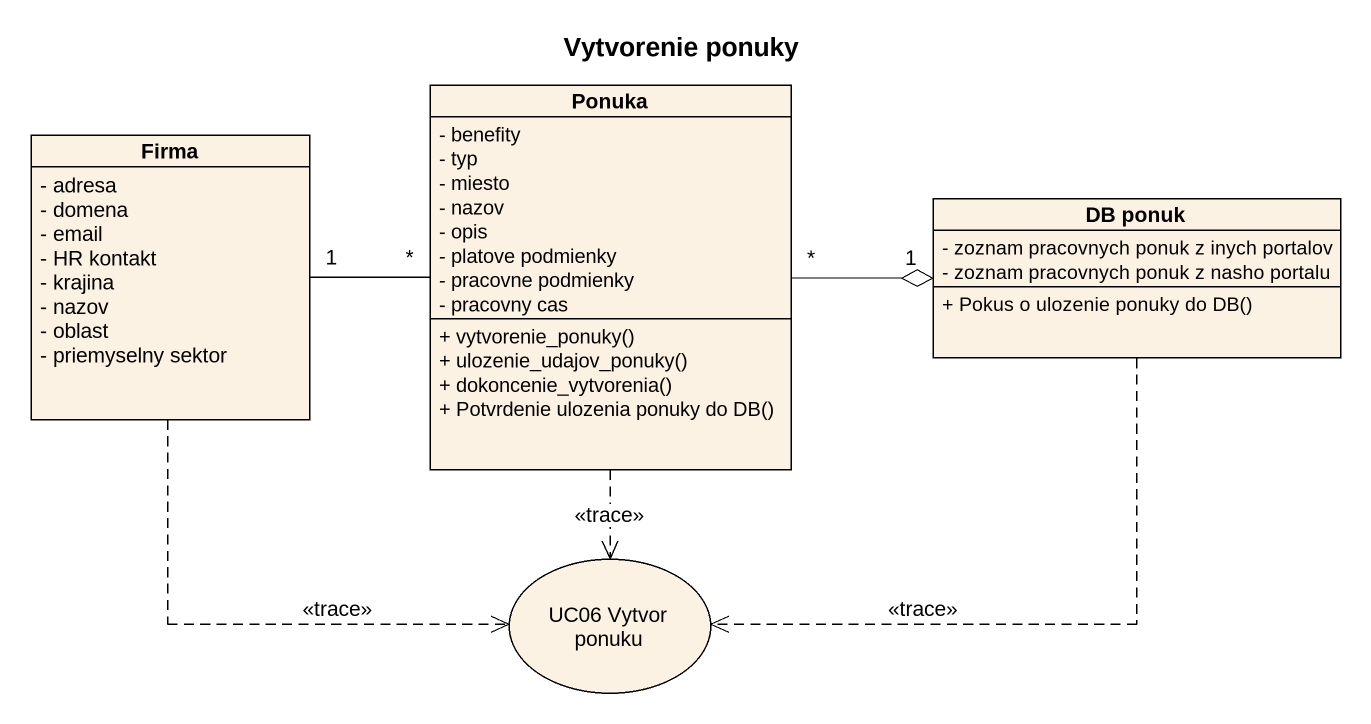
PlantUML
@startuml
title Vytvorenie ponuky
allowmixing
hide circle
hide empty members
skinparam classAttributeIconSize 0
class Firma {
  - adresa
  - domena
  - email
  - HR kontakt
  - krajina
  - nazov
  - oblast
  - priemyselny sektor
}
class Ponuka {
  - benefity
  - typ
  - miesto
  - nazov
  - opis
  - platove podmienky
  - pracovne podmienky
  - pracovny cas
  + vytvorenie_ponuky()
  + ulozenie_udajov_ponuky()
  + dokoncenie_vytvorenia()
  + Potvrdenie ulozenia ponuky do DB()
}
class "DB ponuk" as DB_ponuk {
  - zoznam pracovnych ponuk z inych portalov
  - zoznam pracovnych ponuk z nasho portalu
  + Pokus o ulozenie ponuky do DB()
}
usecase "UC06 Vytvor ponuku" as UC06_Vytvor_ponuku
Firma "1" -right- "*" Ponuka
Firma ..> UC06_Vytvor_ponuku : <<trace>>
Ponuka "*" -right-o "1" DB_ponuk
Ponuka ..> UC06_Vytvor_ponuku : <<trace>>
DB_ponuk ..> UC06_Vytvor_ponuku : <<trace>>
@enduml
